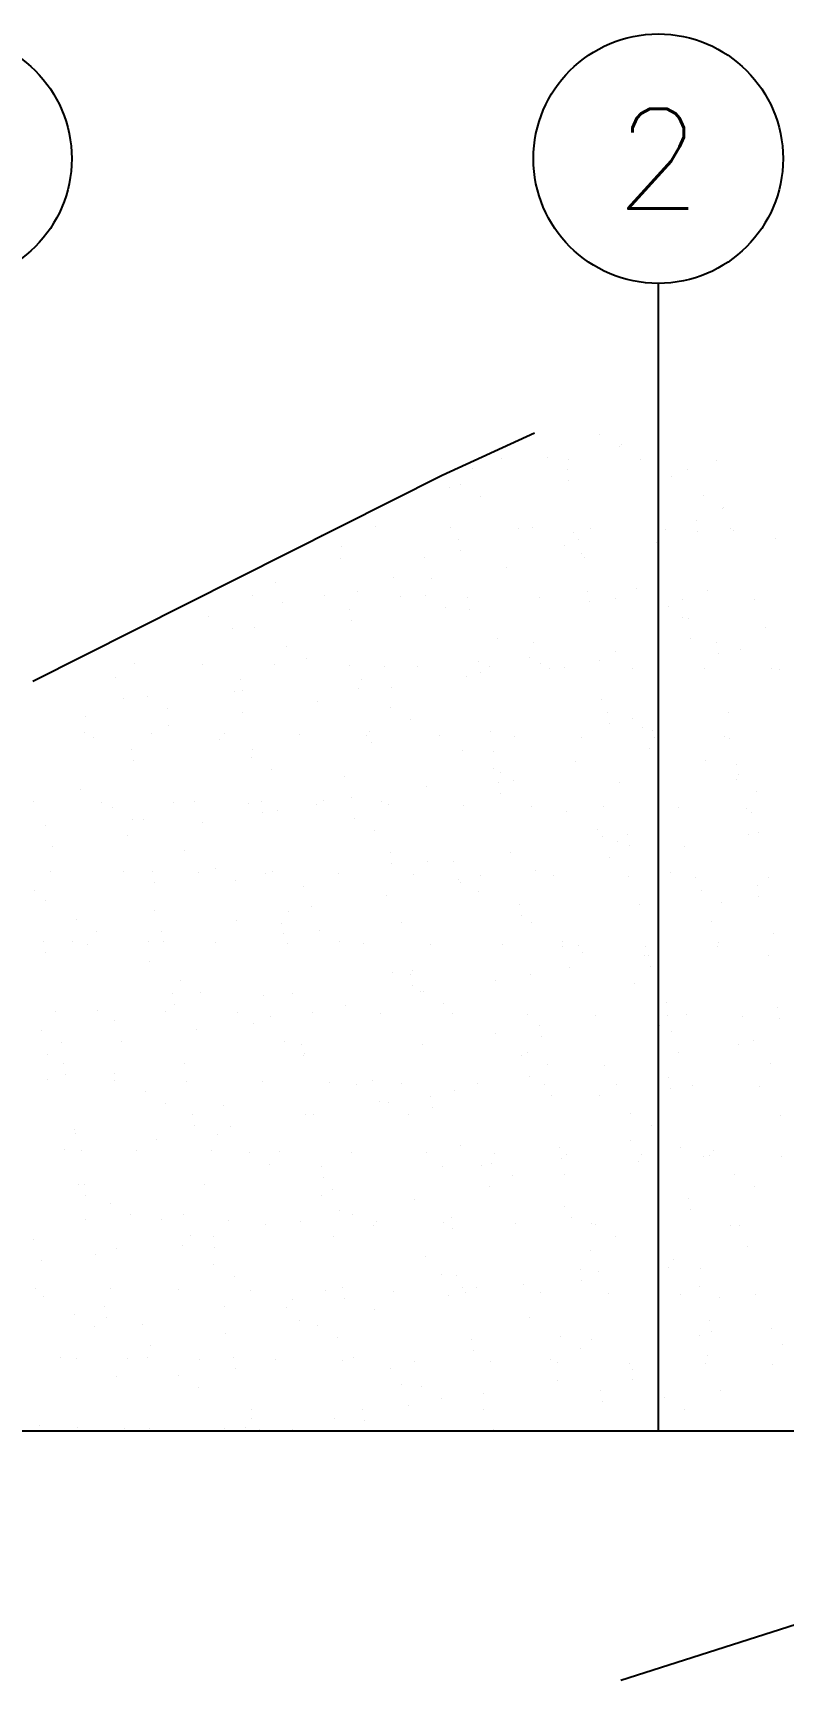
# Model space of a CAD drawing. Header units: millimetres. Extents: x -3 to 53, y -269 to 39.
# Drawn here: x 0.172 to 1.675, y 36.05 to 39.352 of the extents above; entities that cross this region are included whole.
import ezdxf
from ezdxf.enums import TextEntityAlignment as Align
from ezdxf.xclip import XClip

# ---------------------------------------------------------------- set-up
doc = ezdxf.new("R2010")
doc.units = ezdxf.units.MM
doc.header["$LTSCALE"] = 15
doc.header["$XCLIPFRAME"] = 2
for name, pattern in [('ACAD_ISO07W100', [3, 0, -3]), ('HIDDEN2', [0.1875, 0.125, -0.0625]), ('PHANTOM', [63.5, 31.75, -6.35, 6.35, -6.35, 6.35, -6.35]), ('PHANTOM2', [1.25, 0.625, -0.125, 0.125, -0.125, 0.125, -0.125])]:
    doc.linetypes.add(name, pattern=pattern)
doc.layers.get('0').update_dxf_attribs({"color": 250})
for name, color, linetype in [('A-EJES', 251, 'PHANTOM'), ('A-HATCH', 250, 'Continuous'), ('A-MURO BAJO', 251, 'Continuous'), ('A-PROYECCIONES', 250, 'HIDDEN2'), ('DLP_VERDE', 250, 'Continuous')]:
    doc.layers.add(name, color=color, linetype=linetype)
doc.layers.add('A-MUROS', color=252, linetype='Continuous', lineweight=30)
doc.styles.add('R80', font='ARIALN.TTF', dxfattribs={"height": 2.03})
doc.styles.add('ROMANS', font='romans.shx', dxfattribs={"width": 0.8})

# ---------------------------------------------------------------- blocks, each defined once
blk = doc.blocks.new('A$C9f73720c')
at = {"layer": 'A-HATCH', "elevation": 0}
blk.add_lwpolyline([(36.1903, 84.6965), (36.6589, 86.6339, -0.280641), (36.1282, 87.1852, -0.040066), (35.688, 91.2076), (33.6423, 91.1677), (33.8918, 88.1422, -0.419049), (32.7158, 86.4101, 0.124006), (29.7446, 85.2404, -0.177705), (28.9591, 85.0365), (24.8264, 85.9606), (24.4659, 84.3505), (27.1914, 83.7418, -0.350662), (27.9729, 82.7654), (27.9728, 82.7529), (29.9686, 82.7342, -0.236345), (30.8239, 84.1406, -0.130381), (33.3331, 84.9388, -0.078531)], format="xyb", close=True, dxfattribs=at)
blk.add_lwpolyline([(33.1915, 91.1591), (35.6873, 91.2061, 0.039771), (36.1282, 87.1852, 0.282301), (36.6595, 86.6362), (36.2944, 85.1247, 0.081043), (33.3059, 85.388, 0.130069), (30.5834, 84.5209, 0.239947), (29.5177, 82.7384)], format="xyb", dxfattribs=at)
at = {"layer": 'A-MURO BAJO'}
blk.add_line((38.0038, 86.6852, 0), (39.7265, 92.3281, 0), dxfattribs=at)
for radius, start, end in [(25.1032, 139.01699, 190.85615), (24.6032, 182.28348, 190.83413)]:
    blk.add_arc((60.7821, 91.9133, 0), radius, start, end, dxfattribs=at)
at = {"layer": 'A-PROYECCIONES'}
blk.add_line((38.8761, 87.8303, 0), (38.1838, 142.0709, 0), dxfattribs=at)
at = {"layer": 'DLP_VERDE', "linetype": 'Continuous'}
for p, q in [((36.7773, 88.7957), (36.7773, 88.7957)), ((36.5936, 88.7273), (36.5936, 88.7273)), ((37.0316, 88.7268), (37.0316, 88.7268)), ((36.6875, 88.7135), (36.6875, 88.7135)), ((36.6887, 88.7121), (36.6887, 88.7121)), ((36.7331, 88.714), (36.7331, 88.714)), ((36.737, 88.7191), (36.737, 88.7191)), ((36.8833, 88.7198), (36.8833, 88.7198)), ((36.9418, 88.7231), (36.9418, 88.7231)), ((37.024, 88.7123), (37.024, 88.7123)), ((36.5935, 88.6669), (36.5935, 88.6669)), ((36.6531, 88.6819), (36.6531, 88.6819)), ((36.9702, 88.663), (36.9702, 88.663)), ((36.5993, 88.6327), (36.5993, 88.6327)), ((36.6975, 88.6532), (36.6975, 88.6532)), ((36.7195, 88.6503), (36.7195, 88.6503)), ((36.8385, 88.6346), (36.8385, 88.6346)), ((36.9425, 88.6209), (36.9425, 88.6209)), ((36.9646, 88.618), (36.9646, 88.618)), ((37.0836, 88.6024), (37.0836, 88.6024)), ((37.2514, 88.6111), (37.2514, 88.6111)), ((36.5481, 88.5832), (36.5481, 88.5832)), ((36.6964, 88.5902), (36.6964, 88.5902)), ((36.7153, 88.5639), (36.7153, 88.5639)), ((36.8399, 88.582), (36.8399, 88.582)), ((36.8752, 88.5709), (36.8752, 88.5709)), ((36.8804, 88.5808), (36.8804, 88.5808)), ((36.9196, 88.5728), (36.9196, 88.5728)), ((36.9861, 88.5827), (36.9861, 88.5827)), ((37.1283, 88.582), (37.1283, 88.582)), ((37.1344, 88.5897), (37.1344, 88.5897)), ((37.1876, 88.5887), (37.1876, 88.5887)), ((37.2096, 88.5858), (37.2096, 88.5858)), ((37.217, 88.5796), (37.217, 88.5796)), ((37.2779, 88.5815), (37.2779, 88.5815)), ((37.2882, 88.5889), (37.2882, 88.5889)), ((37.3286, 88.5701), (37.3286, 88.5701)), ((37.3326, 88.5909), (37.3326, 88.5909)), ((37.4242, 88.5821), (37.4242, 88.5821)), ((37.5341, 88.5607), (37.5341, 88.5607)), ((36.5066, 88.5548), (36.5066, 88.5548)), ((36.5095, 88.5504), (36.5095, 88.5504)), ((36.846, 88.5492), (36.846, 88.5492)), ((37.1632, 88.5303), (37.1632, 88.5303)), ((37.4326, 88.5564), (37.4326, 88.5564)), ((37.4546, 88.5535), (37.4546, 88.5535)), ((37.5736, 88.5378), (37.5736, 88.5378)), ((36.4751, 88.5189), (36.4751, 88.5189)), ((36.7923, 88.5), (36.7923, 88.5)), ((37.6776, 88.5242), (37.6776, 88.5242)), ((37.6997, 88.5213), (37.6997, 88.5213)), ((37.4444, 88.4784), (37.4444, 88.4784)), ((37.7809, 88.4773), (37.7809, 88.4773)), ((37.8877, 88.4658), (37.8877, 88.4658)), ((36.5047, 88.4454), (36.5047, 88.4454)), ((36.5234, 88.436), (36.5234, 88.436)), ((36.5454, 88.4331), (36.5454, 88.4331)), ((36.651, 88.4461), (36.651, 88.4461)), ((36.7992, 88.4531), (36.7992, 88.4531)), ((36.9427, 88.4449), (36.9427, 88.4449)), ((37.0617, 88.4297), (37.0617, 88.4297)), ((37.0734, 88.4481), (37.0734, 88.4481)), ((37.089, 88.4456), (37.089, 88.4456)), ((37.1061, 88.4317), (37.1061, 88.4317)), ((37.2373, 88.4526), (37.2373, 88.4526)), ((37.3148, 88.4408), (37.3148, 88.4408)), ((37.3807, 88.4444), (37.3807, 88.4444)), ((37.4099, 88.4469), (37.4099, 88.4469)), ((37.4747, 88.4478), (37.4747, 88.4478)), ((37.5191, 88.4497), (37.5191, 88.4497)), ((37.527, 88.445), (37.527, 88.445)), ((37.6753, 88.4521), (37.6753, 88.4521)), ((37.7271, 88.428), (37.7271, 88.428)), ((37.7278, 88.4588), (37.7278, 88.4588)), ((37.8188, 88.4438), (37.8188, 88.4438)), ((37.9651, 88.4445), (37.9651, 88.4445)), ((36.4888, 88.4047), (36.4888, 88.4047)), ((36.6487, 88.4117), (36.6487, 88.4117)), ((36.6644, 88.4174), (36.6644, 88.4174)), ((36.6931, 88.4136), (36.6931, 88.4136)), ((36.7025, 88.4177), (36.7025, 88.4177)), ((36.7684, 88.4037), (36.7684, 88.4037)), ((36.7904, 88.4008), (36.7904, 88.4008)), ((36.9018, 88.4228), (36.9018, 88.4228)), ((37.039, 88.4165), (37.039, 88.4165)), ((37.3562, 88.3976), (37.3562, 88.3976)), ((36.6681, 88.3862), (36.6681, 88.3862)), ((36.9094, 88.3852), (36.9094, 88.3852)), ((36.9853, 88.3673), (36.9853, 88.3673)), ((37.0134, 88.3715), (37.0134, 88.3715)), ((37.0354, 88.3686), (37.0354, 88.3686)), ((38.0083, 88.3761), (38.0083, 88.3761)), ((36.6143, 88.3369), (36.6143, 88.3369)), ((37.1544, 88.3529), (37.1544, 88.3529)), ((37.2584, 88.3392), (37.2584, 88.3392)), ((37.2805, 88.3363), (37.2805, 88.3363)), ((37.6373, 88.3457), (37.6373, 88.3457)), ((37.9738, 88.3446), (37.9738, 88.3446)), ((38.3273, 88.3357), (38.3273, 88.3357)), ((36.464, 88.3166), (36.464, 88.3166)), ((36.6075, 88.3083), (36.6075, 88.3083)), ((36.7538, 88.309), (36.7538, 88.309)), ((36.9021, 88.316), (36.9021, 88.316)), ((37.0455, 88.3078), (37.0455, 88.3078)), ((37.1918, 88.3085), (37.1918, 88.3085)), ((37.2664, 88.3154), (37.2664, 88.3154)), ((37.3401, 88.3155), (37.3401, 88.3155)), ((37.3995, 88.3207), (37.3995, 88.3207)), ((37.4836, 88.3073), (37.4836, 88.3073)), ((37.5013, 88.2996), (37.5013, 88.2996)), ((37.5035, 88.307), (37.5035, 88.307)), ((37.5255, 88.3041), (37.5255, 88.3041)), ((37.6029, 88.3142), (37.6029, 88.3142)), ((37.6299, 88.3079), (37.6299, 88.3079)), ((37.6612, 88.3066), (37.6612, 88.3066)), ((37.7056, 88.3085), (37.7056, 88.3085)), ((37.7781, 88.315), (37.7781, 88.315)), ((37.9143, 88.3176), (37.9143, 88.3176)), ((37.9201, 88.2953), (37.9201, 88.2953)), ((37.9216, 88.3067), (37.9216, 88.3067)), ((38.0679, 88.3074), (38.0679, 88.3074)), ((38.0742, 88.3246), (38.0742, 88.3246)), ((38.1186, 88.3266), (38.1186, 88.3266)), ((38.2162, 88.3144), (38.2162, 88.3144)), ((38.291, 88.3257), (38.291, 88.3257)), ((38.3596, 88.3062), (38.3596, 88.3062)), ((36.6753, 88.2636), (36.6753, 88.2636)), ((36.8352, 88.2705), (36.8352, 88.2705)), ((36.8796, 88.2725), (36.8796, 88.2725)), ((36.8955, 88.285), (36.8955, 88.285)), ((37.0883, 88.2816), (37.0883, 88.2816)), ((37.232, 88.2838), (37.232, 88.2838)), ((37.2482, 88.2886), (37.2482, 88.2886)), ((37.2926, 88.2905), (37.2926, 88.2905)), ((37.5492, 88.265), (37.5492, 88.265)), ((37.6445, 88.2884), (37.6445, 88.2884)), ((37.7485, 88.2747), (37.7485, 88.2747)), ((37.7705, 88.2718), (37.7705, 88.2718)), ((36.4666, 88.2544), (36.4666, 88.2544)), ((36.5245, 88.2546), (36.5245, 88.2546)), ((36.8611, 88.2535), (36.8611, 88.2535)), ((37.1782, 88.2346), (37.1782, 88.2346)), ((37.8895, 88.2561), (37.8895, 88.2561)), ((37.9935, 88.2424), (37.9935, 88.2424)), ((38.0156, 88.2395), (38.0156, 88.2395)), ((38.2012, 88.2434), (38.2012, 88.2434)), ((36.4901, 88.2231), (36.4901, 88.2231)), ((36.4902, 88.2002), (36.4902, 88.2002)), ((36.8073, 88.2042), (36.8073, 88.2042)), ((37.8303, 88.213), (37.8303, 88.213)), ((38.1345, 88.2239), (38.1345, 88.2239)), ((38.1668, 88.2119), (38.1668, 88.2119)), ((38.2385, 88.2102), (38.2385, 88.2102)), ((38.2606, 88.2073), (38.2606, 88.2073)), ((36.5669, 88.1794), (36.5669, 88.1794)), ((36.5942, 88.1865), (36.5942, 88.1865)), ((36.6163, 88.1836), (36.6163, 88.1836)), ((36.7103, 88.1712), (36.7103, 88.1712)), ((36.7352, 88.168), (36.7352, 88.168)), ((36.8566, 88.1719), (36.8566, 88.1719)), ((37.0049, 88.1789), (37.0049, 88.1789)), ((37.1484, 88.1707), (37.1484, 88.1707)), ((37.2947, 88.1714), (37.2947, 88.1714)), ((37.4429, 88.1784), (37.4429, 88.1784)), ((37.4594, 88.1827), (37.4594, 88.1827)), ((37.5864, 88.1702), (37.5864, 88.1702)), ((37.7327, 88.1708), (37.7327, 88.1708)), ((37.7959, 88.1815), (37.7959, 88.1815)), ((37.8477, 88.1654), (37.8477, 88.1654)), ((37.881, 88.1779), (37.881, 88.1779)), ((37.8921, 88.1674), (37.8921, 88.1674)), ((38.0244, 88.1696), (38.0244, 88.1696)), ((38.1008, 88.1765), (38.1008, 88.1765)), ((38.1707, 88.1703), (38.1707, 88.1703)), ((38.2607, 88.1835), (38.2607, 88.1835)), ((38.3051, 88.1854), (38.3051, 88.1854)), ((38.319, 88.1773), (38.319, 88.1773)), ((38.3796, 88.1916), (38.3796, 88.1916)), ((36.8392, 88.1543), (36.8392, 88.1543)), ((36.8613, 88.1514), (36.8613, 88.1514)), ((36.9803, 88.1357), (36.9803, 88.1357)), ((37.0661, 88.1313), (37.0661, 88.1313)), ((37.0884, 88.1523), (37.0884, 88.1523)), ((37.2748, 88.1404), (37.2748, 88.1404)), ((37.425, 88.1511), (37.425, 88.1511)), ((37.4347, 88.1474), (37.4347, 88.1474)), ((37.4791, 88.1493), (37.4791, 88.1493)), ((37.6878, 88.1584), (37.6878, 88.1584)), ((37.7421, 88.1323), (37.7421, 88.1323)), ((38.1131, 88.1626), (38.1131, 88.1626)), ((36.6087, 88.1113), (36.6087, 88.1113)), ((36.6531, 88.1133), (36.6531, 88.1133)), ((36.7175, 88.1219), (36.7175, 88.1219)), ((36.8618, 88.1224), (36.8618, 88.1224)), ((37.0217, 88.1294), (37.0217, 88.1294)), ((37.054, 88.1208), (37.054, 88.1208)), ((37.0843, 88.122), (37.0843, 88.122)), ((37.1063, 88.1191), (37.1063, 88.1191)), ((37.2253, 88.1035), (37.2253, 88.1035)), ((37.3712, 88.1019), (37.3712, 88.1019)), ((38.3942, 88.1107), (38.3942, 88.1107)), ((36.6831, 88.0904), (36.6831, 88.0904)), ((37.0003, 88.0715), (37.0003, 88.0715)), ((37.3293, 88.0898), (37.3293, 88.0898)), ((37.3513, 88.0869), (37.3513, 88.0869)), ((37.4703, 88.0712), (37.4703, 88.0712)), ((38.0233, 88.0803), (38.0233, 88.0803)), ((38.3598, 88.0792), (38.3598, 88.0792)), ((36.5214, 88.0353), (36.5214, 88.0353)), ((36.6294, 88.0412), (36.6294, 88.0412)), ((36.6697, 88.0423), (36.6697, 88.0423)), ((36.8132, 88.0341), (36.8132, 88.0341)), ((36.9595, 88.0348), (36.9595, 88.0348)), ((37.1077, 88.0418), (37.1077, 88.0418)), ((37.2512, 88.0336), (37.2512, 88.0336)), ((37.3975, 88.0343), (37.3975, 88.0343)), ((37.5458, 88.0413), (37.5458, 88.0413)), ((37.5743, 88.0575), (37.5743, 88.0575)), ((37.5964, 88.0546), (37.5964, 88.0546)), ((37.6524, 88.05), (37.6524, 88.05)), ((37.6893, 88.0331), (37.6893, 88.0331)), ((37.7154, 88.0389), (37.7154, 88.0389)), ((37.8355, 88.0337), (37.8355, 88.0337)), ((37.9838, 88.0408), (37.9838, 88.0408)), ((37.9889, 88.0488), (37.9889, 88.0488)), ((38.1273, 88.0325), (38.1273, 88.0325)), ((38.2736, 88.0332), (38.2736, 88.0332)), ((38.2873, 88.0353), (38.2873, 88.0353)), ((37.2814, 88.0196), (37.2814, 88.0196)), ((37.4613, 87.9992), (37.4613, 87.9992)), ((37.6179, 88.0184), (37.6179, 88.0184)), ((37.6212, 88.0062), (37.6212, 88.0062)), ((37.6656, 88.0082), (37.6656, 88.0082)), ((37.8194, 88.0252), (37.8194, 88.0252)), ((37.8414, 88.0223), (37.8414, 88.0223)), ((37.8743, 88.0173), (37.8743, 88.0173)), ((37.9351, 87.9996), (37.9351, 87.9996)), ((37.9604, 88.0067), (37.9604, 88.0067)), ((38.0342, 88.0242), (38.0342, 88.0242)), ((38.0786, 88.0262), (38.0786, 88.0262)), ((38.3061, 88.0299), (38.3061, 88.0299)), ((36.7952, 87.9702), (36.7952, 87.9702)), ((36.8396, 87.9721), (36.8396, 87.9721)), ((36.9105, 87.9892), (36.9105, 87.9892)), ((37.0483, 87.9812), (37.0483, 87.9812)), ((37.2082, 87.9882), (37.2082, 87.9882)), ((37.247, 87.9881), (37.247, 87.9881)), ((37.2526, 87.9901), (37.2526, 87.9901)), ((37.5642, 87.9692), (37.5642, 87.9692)), ((38.0644, 87.993), (38.0644, 87.993)), ((38.0864, 87.9901), (38.0864, 87.9901)), ((38.2054, 87.9744), (38.2054, 87.9744)), ((36.5396, 87.9589), (36.5396, 87.9589)), ((36.5611, 87.9508), (36.5611, 87.9508)), ((36.6353, 87.9632), (36.6353, 87.9632)), ((36.6651, 87.9371), (36.6651, 87.9371)), ((36.6871, 87.9342), (36.6871, 87.9342)), ((36.8761, 87.9577), (36.8761, 87.9577)), ((37.1933, 87.9388), (37.1933, 87.9388)), ((38.2163, 87.9476), (38.2163, 87.9476)), ((38.3094, 87.9607), (38.3094, 87.9607)), ((38.3314, 87.9578), (38.3314, 87.9578)), ((36.5052, 87.9273), (36.5052, 87.9273)), ((36.7726, 87.9052), (36.7726, 87.9052)), ((36.8061, 87.9185), (36.8061, 87.9185)), ((36.8223, 87.9085), (36.8223, 87.9085)), ((36.9101, 87.9048), (36.9101, 87.9048)), ((36.9321, 87.9019), (36.9321, 87.9019)), ((37.2106, 87.9047), (37.2106, 87.9047)), ((37.6486, 87.9042), (37.6486, 87.9042)), ((37.8453, 87.9173), (37.8453, 87.9173)), ((38.0867, 87.9037), (38.0867, 87.9037)), ((38.1818, 87.9161), (38.1818, 87.9161)), ((36.6243, 87.8982), (36.6243, 87.8982)), ((36.916, 87.897), (36.916, 87.897)), ((37.0511, 87.8863), (37.0511, 87.8863)), ((37.0623, 87.8977), (37.0623, 87.8977)), ((37.1551, 87.8726), (37.1551, 87.8726)), ((37.1772, 87.8697), (37.1772, 87.8697)), ((37.3541, 87.8965), (37.3541, 87.8965)), ((37.4744, 87.8869), (37.4744, 87.8869)), ((37.5003, 87.8972), (37.5003, 87.8972)), ((37.7921, 87.896), (37.7921, 87.896)), ((37.8109, 87.8857), (37.8109, 87.8857)), ((37.8521, 87.867), (37.8521, 87.867)), ((37.9384, 87.8966), (37.9384, 87.8966)), ((38.0608, 87.8761), (38.0608, 87.8761)), ((38.1281, 87.8669), (38.1281, 87.8669)), ((38.2207, 87.8831), (38.2207, 87.8831)), ((38.2301, 87.8954), (38.2301, 87.8954)), ((38.2651, 87.885), (38.2651, 87.885)), ((37.1035, 87.8565), (37.1035, 87.8565)), ((37.2348, 87.84), (37.2348, 87.84)), ((37.2962, 87.854), (37.2962, 87.854)), ((37.3947, 87.847), (37.3947, 87.847)), ((37.4002, 87.8403), (37.4002, 87.8403)), ((37.4222, 87.8374), (37.4222, 87.8374)), ((37.4391, 87.8489), (37.4391, 87.8489)), ((37.44, 87.8554), (37.44, 87.8554)), ((37.6478, 87.8581), (37.6478, 87.8581)), ((37.7572, 87.8365), (37.7572, 87.8365)), ((37.8077, 87.865), (37.8077, 87.865)), ((36.5687, 87.8109), (36.5687, 87.8109)), ((36.6131, 87.8129), (36.6131, 87.8129)), ((36.7325, 87.8262), (36.7325, 87.8262)), ((36.8218, 87.822), (36.8218, 87.822)), ((36.9817, 87.829), (36.9817, 87.829)), ((37.0261, 87.8309), (37.0261, 87.8309)), ((37.0691, 87.825), (37.0691, 87.825)), ((37.3862, 87.8061), (37.3862, 87.8061)), ((37.5412, 87.8217), (37.5412, 87.8217)), ((37.6452, 87.808), (37.6452, 87.808)), ((37.6672, 87.8051), (37.6672, 87.8051)), ((36.6981, 87.7946), (36.6981, 87.7946)), ((36.8754, 87.7681), (36.8754, 87.7681)), ((37.0153, 87.7758), (37.0153, 87.7758)), ((37.3134, 87.7676), (37.3134, 87.7676)), ((37.7515, 87.7671), (37.7515, 87.7671)), ((37.7862, 87.7895), (37.7862, 87.7895)), ((37.8902, 87.7758), (37.8902, 87.7758)), ((37.9123, 87.7729), (37.9123, 87.7729)), ((38.0383, 87.7846), (38.0383, 87.7846)), ((36.5808, 87.7604), (36.5808, 87.7604)), ((36.6444, 87.7454), (36.6444, 87.7454)), ((36.7271, 87.7611), (36.7271, 87.7611)), ((37.0189, 87.7599), (37.0189, 87.7599)), ((37.1651, 87.7606), (37.1651, 87.7606)), ((37.4569, 87.7594), (37.4569, 87.7594)), ((37.6032, 87.7601), (37.6032, 87.7601)), ((37.6674, 87.7542), (37.6674, 87.7542)), ((37.8949, 87.7589), (37.8949, 87.7589)), ((38.0039, 87.7531), (38.0039, 87.7531)), ((38.0312, 87.7572), (38.0312, 87.7572)), ((38.0412, 87.7595), (38.0412, 87.7595)), ((38.1353, 87.7435), (38.1353, 87.7435)), ((38.1573, 87.7406), (38.1573, 87.7406)), ((38.1895, 87.7666), (38.1895, 87.7666)), ((38.2473, 87.7349), (38.2473, 87.7349)), ((38.3211, 87.7342), (38.3211, 87.7342)), ((36.6319, 87.7013), (36.6319, 87.7013)), ((37.2964, 87.7238), (37.2964, 87.7238)), ((37.5812, 87.7058), (37.5812, 87.7058)), ((37.6256, 87.7078), (37.6256, 87.7078)), ((37.633, 87.7227), (37.633, 87.7227)), ((37.8343, 87.7169), (37.8343, 87.7169)), ((37.9501, 87.7038), (37.9501, 87.7038)), ((37.9942, 87.7239), (37.9942, 87.7239)), ((38.0386, 87.7258), (38.0386, 87.7258)), ((38.2763, 87.725), (38.2763, 87.725)), ((36.736, 87.6876), (36.736, 87.6876)), ((36.7552, 87.6698), (36.7552, 87.6698)), ((36.758, 87.6847), (36.758, 87.6847)), ((36.7996, 87.6717), (36.7996, 87.6717)), ((36.877, 87.6691), (36.877, 87.6691)), ((36.9255, 87.6935), (36.9255, 87.6935)), ((37.0083, 87.6808), (37.0083, 87.6808)), ((37.1682, 87.6878), (37.1682, 87.6878)), ((37.2126, 87.6897), (37.2126, 87.6897)), ((37.262, 87.6923), (37.262, 87.6923)), ((37.4213, 87.6989), (37.4213, 87.6989)), ((37.5792, 87.6734), (37.5792, 87.6734)), ((36.5546, 87.6631), (36.5546, 87.6631)), ((36.5953, 87.6628), (36.5953, 87.6628)), ((36.8911, 87.662), (36.8911, 87.662)), ((36.981, 87.6554), (36.981, 87.6554)), ((37.003, 87.6525), (37.003, 87.6525)), ((37.122, 87.6368), (37.122, 87.6368)), ((37.2083, 87.6431), (37.2083, 87.6431)), ((38.2313, 87.6519), (38.2313, 87.6519)), ((36.6837, 87.6233), (36.6837, 87.6233)), ((36.8299, 87.624), (36.8299, 87.624)), ((36.8374, 87.6127), (36.8374, 87.6127)), ((36.9782, 87.631), (36.9782, 87.631)), ((37.1217, 87.6228), (37.1217, 87.6228)), ((37.226, 87.6231), (37.226, 87.6231)), ((37.248, 87.6202), (37.248, 87.6202)), ((37.268, 87.6235), (37.268, 87.6235)), ((37.367, 87.6045), (37.367, 87.6045)), ((37.4163, 87.6305), (37.4163, 87.6305)), ((37.5597, 87.6223), (37.5597, 87.6223)), ((37.706, 87.6229), (37.706, 87.6229)), ((37.8543, 87.63), (37.8543, 87.63)), ((37.8604, 87.6215), (37.8604, 87.6215)), ((37.9978, 87.6217), (37.9978, 87.6217)), ((38.144, 87.6224), (38.144, 87.6224)), ((38.1969, 87.6204), (38.1969, 87.6204)), ((37.471, 87.5908), (37.471, 87.5908)), ((37.4894, 87.5912), (37.4894, 87.5912)), ((37.4931, 87.5879), (37.4931, 87.5879)), ((37.6121, 87.5723), (37.6121, 87.5723)), ((37.8259, 87.59), (37.8259, 87.59)), ((38.0208, 87.5757), (38.0208, 87.5757)), ((38.1431, 87.5711), (38.1431, 87.5711)), ((38.1807, 87.5827), (38.1807, 87.5827)), ((38.2251, 87.5846), (38.2251, 87.5846)), ((37.1185, 87.5608), (37.1185, 87.5608)), ((37.1948, 87.5397), (37.1948, 87.5397)), ((37.3547, 87.5466), (37.3547, 87.5466)), ((37.3991, 87.5486), (37.3991, 87.5486)), ((37.455, 87.5596), (37.455, 87.5596)), ((37.6078, 87.5577), (37.6078, 87.5577)), ((37.7161, 87.5586), (37.7161, 87.5586)), ((37.7381, 87.5557), (37.7381, 87.5557)), ((37.7677, 87.5647), (37.7677, 87.5647)), ((37.7722, 87.5407), (37.7722, 87.5407)), ((37.8121, 87.5666), (37.8121, 87.5666)), ((37.8571, 87.54), (37.8571, 87.54)), ((36.7476, 87.5304), (36.7476, 87.5304)), ((36.7818, 87.5216), (36.7818, 87.5216)), ((36.9417, 87.5286), (36.9417, 87.5286)), ((36.9861, 87.5305), (36.9861, 87.5305)), ((37.0841, 87.5293), (37.0841, 87.5293)), ((37.4013, 87.5104), (37.4013, 87.5104)), ((37.9611, 87.5263), (37.9611, 87.5263)), ((37.9831, 87.5234), (37.9831, 87.5234)), ((38.1021, 87.5078), (38.1021, 87.5078)), ((36.643, 87.4945), (36.643, 87.4945)), ((36.7132, 87.4989), (36.7132, 87.4989)), ((36.7865, 87.4862), (36.7865, 87.4862)), ((36.9328, 87.4869), (36.9328, 87.4869)), ((37.0303, 87.48), (37.0303, 87.48)), ((37.0811, 87.4939), (37.0811, 87.4939)), ((37.2245, 87.4857), (37.2245, 87.4857)), ((37.3708, 87.4864), (37.3708, 87.4864)), ((37.5191, 87.4934), (37.5191, 87.4934)), ((37.6626, 87.4852), (37.6626, 87.4852)), ((37.8089, 87.4858), (37.8089, 87.4858)), ((37.9571, 87.4929), (37.9571, 87.4929)), ((38.0533, 87.4888), (38.0533, 87.4888)), ((38.1006, 87.4846), (38.1006, 87.4846)), ((38.2061, 87.4941), (38.2061, 87.4941)), ((38.2282, 87.4912), (38.2282, 87.4912)), ((38.2469, 87.4853), (38.2469, 87.4853)), ((36.6594, 87.4496), (36.6594, 87.4496)), ((36.7028, 87.4519), (36.7028, 87.4519)), ((36.8068, 87.4382), (36.8068, 87.4382)), ((37.6824, 87.4585), (37.6824, 87.4585)), ((38.0189, 87.4573), (38.0189, 87.4573)), ((36.8289, 87.4353), (36.8289, 87.4353)), ((36.9478, 87.4196), (36.9478, 87.4196)), ((37.0518, 87.4059), (37.0518, 87.4059)), ((37.3115, 87.4281), (37.3115, 87.4281)), ((37.5412, 87.4055), (37.5412, 87.4055)), ((37.5856, 87.4074), (37.5856, 87.4074)), ((37.648, 87.4269), (37.648, 87.4269)), ((37.7943, 87.4165), (37.7943, 87.4165)), ((37.9542, 87.4235), (37.9542, 87.4235)), ((37.9652, 87.408), (37.9652, 87.408)), ((37.9986, 87.4254), (37.9986, 87.4254)), ((38.2073, 87.4345), (38.2073, 87.4345)), ((36.7596, 87.3713), (36.7596, 87.3713)), ((36.9405, 87.3977), (36.9405, 87.3977)), ((36.9683, 87.3804), (36.9683, 87.3804)), ((37.0739, 87.403), (37.0739, 87.403)), ((37.1282, 87.3874), (37.1282, 87.3874)), ((37.1726, 87.3894), (37.1726, 87.3894)), ((37.1929, 87.3873), (37.1929, 87.3873)), ((37.2771, 87.3966), (37.2771, 87.3966)), ((37.2969, 87.3736), (37.2969, 87.3736)), ((37.3189, 87.3707), (37.3189, 87.3707)), ((37.3813, 87.3985), (37.3813, 87.3985)), ((37.5942, 87.3777), (37.5942, 87.3777)), ((36.7152, 87.3694), (36.7152, 87.3694)), ((36.7459, 87.3574), (36.7459, 87.3574)), ((36.8893, 87.3491), (36.8893, 87.3491)), ((36.9061, 87.3662), (36.9061, 87.3662)), ((37.0356, 87.3498), (37.0356, 87.3498)), ((37.1839, 87.3568), (37.1839, 87.3568)), ((37.2233, 87.3473), (37.2233, 87.3473)), ((37.3274, 87.3486), (37.3274, 87.3486)), ((37.4379, 87.3551), (37.4379, 87.3551)), ((37.4737, 87.3493), (37.4737, 87.3493)), ((37.5419, 87.3414), (37.5419, 87.3414)), ((37.5639, 87.3385), (37.5639, 87.3385)), ((37.6219, 87.3563), (37.6219, 87.3563)), ((37.7654, 87.3481), (37.7654, 87.3481)), ((37.9117, 87.3487), (37.9117, 87.3487)), ((38.06, 87.3558), (38.06, 87.3558)), ((38.2034, 87.3475), (38.2034, 87.3475)), ((36.8524, 87.3169), (36.8524, 87.3169)), ((37.6829, 87.3228), (37.6829, 87.3228)), ((37.7869, 87.3091), (37.7869, 87.3091)), ((37.809, 87.3062), (37.809, 87.3062)), ((37.8754, 87.3258), (37.8754, 87.3258)), ((37.5044, 87.2954), (37.5044, 87.2954)), ((37.841, 87.2942), (37.841, 87.2942)), ((37.928, 87.2906), (37.928, 87.2906)), ((37.9808, 87.2753), (37.9808, 87.2753)), ((38.032, 87.2769), (38.032, 87.2769)), ((38.054, 87.274), (38.054, 87.274)), ((38.1407, 87.2823), (38.1407, 87.2823)), ((38.1581, 87.2753), (38.1581, 87.2753)), ((38.1851, 87.2843), (38.1851, 87.2843)), ((37.1335, 87.265), (37.1335, 87.265)), ((37.1548, 87.2393), (37.1548, 87.2393)), ((37.3147, 87.2463), (37.3147, 87.2463)), ((37.3591, 87.2482), (37.3591, 87.2482)), ((37.47, 87.2639), (37.47, 87.2639)), ((37.5678, 87.2573), (37.5678, 87.2573)), ((37.7277, 87.2643), (37.7277, 87.2643)), ((37.7721, 87.2662), (37.7721, 87.2662)), ((37.7872, 87.245), (37.7872, 87.245)), ((38.173, 87.2583), (38.173, 87.2583)), ((36.8487, 87.2202), (36.8487, 87.2202)), ((36.9017, 87.2282), (36.9017, 87.2282)), ((36.9461, 87.2302), (36.9461, 87.2302)), ((36.9922, 87.212), (36.9922, 87.212)), ((37.0991, 87.2335), (37.0991, 87.2335)), ((37.1385, 87.2127), (37.1385, 87.2127)), ((37.2867, 87.2197), (37.2867, 87.2197)), ((37.4163, 87.2146), (37.4163, 87.2146)), ((37.4302, 87.2115), (37.4302, 87.2115)), ((37.5765, 87.2122), (37.5765, 87.2122)), ((37.7248, 87.2192), (37.7248, 87.2192)), ((37.8682, 87.211), (37.8682, 87.211)), ((38.0145, 87.2116), (38.0145, 87.2116)), ((38.1628, 87.2187), (38.1628, 87.2187)), ((37.0454, 87.1842), (37.0454, 87.1842)), ((38.0684, 87.1931), (38.0684, 87.1931)), ((37.0187, 87.1701), (37.0187, 87.1701)), ((37.1227, 87.1564), (37.1227, 87.1564)), ((37.1447, 87.1535), (37.1447, 87.1535)), ((37.6974, 87.1627), (37.6974, 87.1627)), ((38.0339, 87.1615), (38.0339, 87.1615)), ((37.2637, 87.1379), (37.2637, 87.1379)), ((37.3265, 87.1323), (37.3265, 87.1323)), ((37.3677, 87.1242), (37.3677, 87.1242)), ((37.3898, 87.1213), (37.3898, 87.1213)), ((37.5456, 87.107), (37.5456, 87.107)), ((37.663, 87.1312), (37.663, 87.1312)), ((37.7543, 87.1161), (37.7543, 87.1161)), ((37.9142, 87.1231), (37.9142, 87.1231)), ((37.9586, 87.125), (37.9586, 87.125)), ((37.9802, 87.1123), (37.9802, 87.1123)), ((37.2921, 87.1008), (37.2921, 87.1008)), ((37.3413, 87.0981), (37.3413, 87.0981)), ((37.3896, 87.0826), (37.3896, 87.0826)), ((37.5012, 87.1051), (37.5012, 87.1051)), ((37.5088, 87.1056), (37.5088, 87.1056)), ((37.5331, 87.0744), (37.5331, 87.0744)), ((37.6093, 87.0819), (37.6093, 87.0819)), ((37.6128, 87.0919), (37.6128, 87.0919)), ((37.6348, 87.089), (37.6348, 87.089)), ((37.6793, 87.0751), (37.6793, 87.0751)), ((37.7538, 87.0734), (37.7538, 87.0734)), ((37.8276, 87.0821), (37.8276, 87.0821)), ((37.9711, 87.0739), (37.9711, 87.0739)), ((38.1174, 87.0745), (38.1174, 87.0745)), ((37.8578, 87.0597), (37.8578, 87.0597)), ((37.8798, 87.0568), (37.8798, 87.0568)), ((37.9988, 87.0411), (37.9988, 87.0411)), ((37.8904, 87.03), (37.8904, 87.03)), ((38.1028, 87.0274), (38.1028, 87.0274)), ((37.856, 86.9985), (37.856, 86.9985)), ((37.9408, 86.975), (37.9408, 86.975)), ((37.6877, 86.9639), (37.6877, 86.9639)), ((37.7321, 86.9658), (37.7321, 86.9658)), ((37.8022, 86.9492), (37.8022, 86.9492)), ((37.9305, 86.945), (37.9305, 86.945)), ((37.7822, 86.938), (37.7822, 86.938)), ((38.0739, 86.9368), (38.0739, 86.9368)), ((38.049, 86.8658), (38.049, 86.8658))]:
    blk.add_line(p, q, dxfattribs=at)
at = {"style": 'R80'}
for height, rotation, p in [(0.09, 0.009, (39.554, 141.0046, 0)), (0.09, 0.009, (45.7984, 139.3226, 0)), (0.09, 0.009, (50.4634, 135.3578, 0)), (0.09, 0.009, (41.9784, 129.0436, 0)), (0.09, 0.009, (37.8409, 128.6089, 0)), (0.09, 0.009, (35.483, 116.3582, 0)), (0.09, 0.009, (38.5607, 113.6321, 0)), (0.09, 0.009, (45.1292, 84.3757, 0)), (0.09, 0.009, (43.9111, 83.9335, 0)), (0.09, 0.009, (43.1485, 83.401, 0)), (0.09, 0.009, (28.0067, 80.1071, 0)), (0.09, 0.009, (44.3753, 79.9046, 0)), (0.09, 0.009, (55.151, 79.2173, 0)), (0.09, 0.009, (38.2608, 76.0049)), (0.09, 0.009, (39.0036, 75.5558)), (0.09, 0.009, (27.5137, 75.2133, 0)), (0.09, 0.009, (27.5137, 75.2133, 0)), (0.09, 0.009, (39.8519, 75.1543)), (0.09, 0.009, (25.3599, 70.2709, 0)), (0.09, 0.009, (32.1646, 69.192, 0)), (0.09, 0.009, (32.1646, 69.192, 0)), (0.09, 0.009, (26.9947, 68.6392, 0)), (0.09, 0.009, (59.8504, 67.3859, 0)), (0.09, 0.009, (24.839, 65.5107, 0)), (0.09, 0.009, (24.839, 65.5107, 0)), (0.09, 0.009, (33.5008, 60.261, 0)), (0.09, 0.009, (33.5008, 60.261, 0)), (0.09, 347.3908, (17.1069, 59.2726, 0)), (0.09, 0.009, (26.4708, 59.2035, 0)), (0.09, 0.009, (26.4708, 59.2035, 0)), (0.09, 0.009, (23.1216, 58.7685, 0)), (0.09, 0.009, (23.1216, 58.7685, 0)), (0.09, 0.009, (27.6632, 55.3959, 0)), (0.09, 0.009, (27.6632, 55.3959, 0)), (0.09, 0.009, (22.2239, 54.9818, 0)), (0.09, 0.009, (22.2239, 54.9818, 0)), (0.09, 0.009, (65.7174, 53.5803, 0)), (0.09, 0.009, (38.377, 51.7166, 0)), (0.09, 0.009, (38.377, 51.7166, 0)), (0.09, 0.009, (21.0294, 51.3767, 0)), (0.09, 0.009, (21.0294, 51.3767, 0)), (0.09, 0.009, (29.4091, 50.8876, 0)), (0.09, 0.009, (29.4091, 50.8876, 0)), (0.09, 0.009, (22.5184, 48.0808, 0)), (0.09, 0.009, (22.5184, 48.0808, 0)), (0.09, 0.009, (32.8305, 47.9478, 0)), (0.09, 0.009, (38.6414, 47.9238, 0)), (0.09, 1.5576, (45.5013, 47.0033, 0)), (0.09, 1.5576, (45.5013, 47.0033, 0)), (0.09, 1.5576, (42.9613, 45.8781, 0)), (0.09, 0.009, (31.2252, 43.4352, 0)), (0.09, 0.009, (31.2252, 43.4352, 0)), (0.09, 0.009, (24.8291, 43.3056, 0)), (0.09, 0.009, (24.8291, 43.3056, 0)), (0.09, 0.009, (28.8684, 42.6092, 0)), (0.09, 0.009, (28.8684, 42.6092, 0)), (0.09, 0.009, (46.0815, 42.4048, 0)), (0.09, 0.009, (19.0307, 42.0559, 0)), (0.09, 0.009, (19.0307, 42.0559, 0)), (0.09, 0.009, (70.9067, 41.0329, 0)), (0.09, 0.009, (22.7765, 38.7407, 0)), (0.09, 0.009, (22.7765, 38.7407, 0)), (0.09, 0.009, (17.8952, 37.4624, 0)), (0.09, 0.009, (17.8952, 37.4624, 0)), (0.09, 0.009, (25.8226, 33.2142, 0)), (0.09, 0.009, (21.5027, 31.2754, 0)), (0.1403, 0.009, (43.0178, 29.8778, 0)), (0.09, 0.009, (24.3978, 29.2659, 0)), (0.09, 0.009, (49.7565, 29.0287, 0)), (0.09, 0.009, (16.51, 28.4123, 0)), (0.09, 0.009, (16.51, 28.4123, 0)), (0.09, 0.009, (40.7946, 24.893, 0)), (0.09, 0.009, (18.1268, 23.6374, 0)), (0.09, 0.009, (20.346, 20.3291, 0)), (0.09, 0.009, (38.3365, 19.4632, 0)), (0.09, 0.009, (18.2869, 15.9828, 0)), (0.09, 0.009, (36.6694, 12.5977, 0)), (0.09, 337.7998, (24.7536, 11.2334, 0)), (0.09, 0.009, (33.5928, 10.3508, 0)), (0.09, 337.7998, (21.6109, 10.1247, 0)), (0.09, 337.7998, (16.5605, 9.5998, 0)), (0.09, 337.7998, (29.9414, 8.9534, 0)), (0.09, 337.7998, (31.6402, 7.9561, 0)), (0.09, 337.7998, (26.736, 7.7966, 0)), (0.09, 337.7998, (32.0288, 7.0232, 0)), (0.09, 0.009, (16.5347, 5.5678, 0)), (0.09, 0.009, (23.3239, 5.5763, 0)), (0.09, 0.009, (34.4718, 3.6379, 0))]:
    blk.add_attdef('N.P.T.+0.00', text='', height=height, rotation=rotation, dxfattribs=at).set_placement(p, align=Align.MIDDLE_CENTER)
for p in [(49.9263, 138.2431, 0), (56.6904, 136.252, 0), (60.5336, 135.5237, 0), (42.6322, 135.1839), (46.2516, 126.9171), (35.1548, 97.8545, 0), (31.2618, 93.9445, 0), (17.9393, 86.8861, 0), (34.7444, 85.6148, 0), (35.5048, 81.4636, 0), (34.6534, 76.9929, 0), (59.6668, 73.2509), (40.4113, 65.8421, 0), (43.5611, 65.2125, 0), (64.4681, 61.3857), (43.9111, 51.4927, 0), (32.9744, 51.0828, 0), (48.0327, 50.0735, 0), (69.3242, 50.0814, 0), (52.9599, 39.4701, 0), (74.4159, 35.7467, 0)]:
    blk.add_attdef('N.P.T.+0.00', text='', height=0.2109, dxfattribs=at).set_placement(p, align=Align.MIDDLE_CENTER)
blk = doc.blocks.new('Ejes_Torre G')
at = {"layer": 'A-EJES', "linetype": 'PHANTOM2', "ltscale": 0.5}
blk.add_lwpolyline([(1.425, 16.65), (1.425, 14.35)], dxfattribs=at)
at = {"layer": 'A-EJES', "linetype": 'Continuous'}
for centre in [(0, 16.9), (1.425, 16.9)]:
    blk.add_circle(centre, 0.25, dxfattribs=at)
at = {"layer": 'A-EJES', "linetype": 'Continuous', "style": 'ROMANS'}
blk.add_text('2', height=0.2, dxfattribs=at).set_placement((1.425, 16.9), align=Align.MIDDLE_CENTER)

msp = doc.modelspace()

# ---------------------------------------------------------------- block references
at = {"linetype": 'ACAD_ISO07W100', "ltscale": 5}
ref = msp.add_blockref('A$C9f73720c', (-94.0043, 47.5864), dxfattribs=dict(at, rotation=286.9770955472961))
XClip(ref).set_block_clipping_path([(53.9739667831, 80.2683385944), (69.3730303047, 130.7085147865), (51.0595701083, 136.2994971771), (35.6605065867, 85.8593209849)])

# ---------------------------------------------------------------- next in the draw order: block references
at = {"layer": 'A-MUROS'}
msp.add_blockref('Ejes_Torre G', (0, 22.2), dxfattribs=at)

doc.saveas('drawing.dxf')
